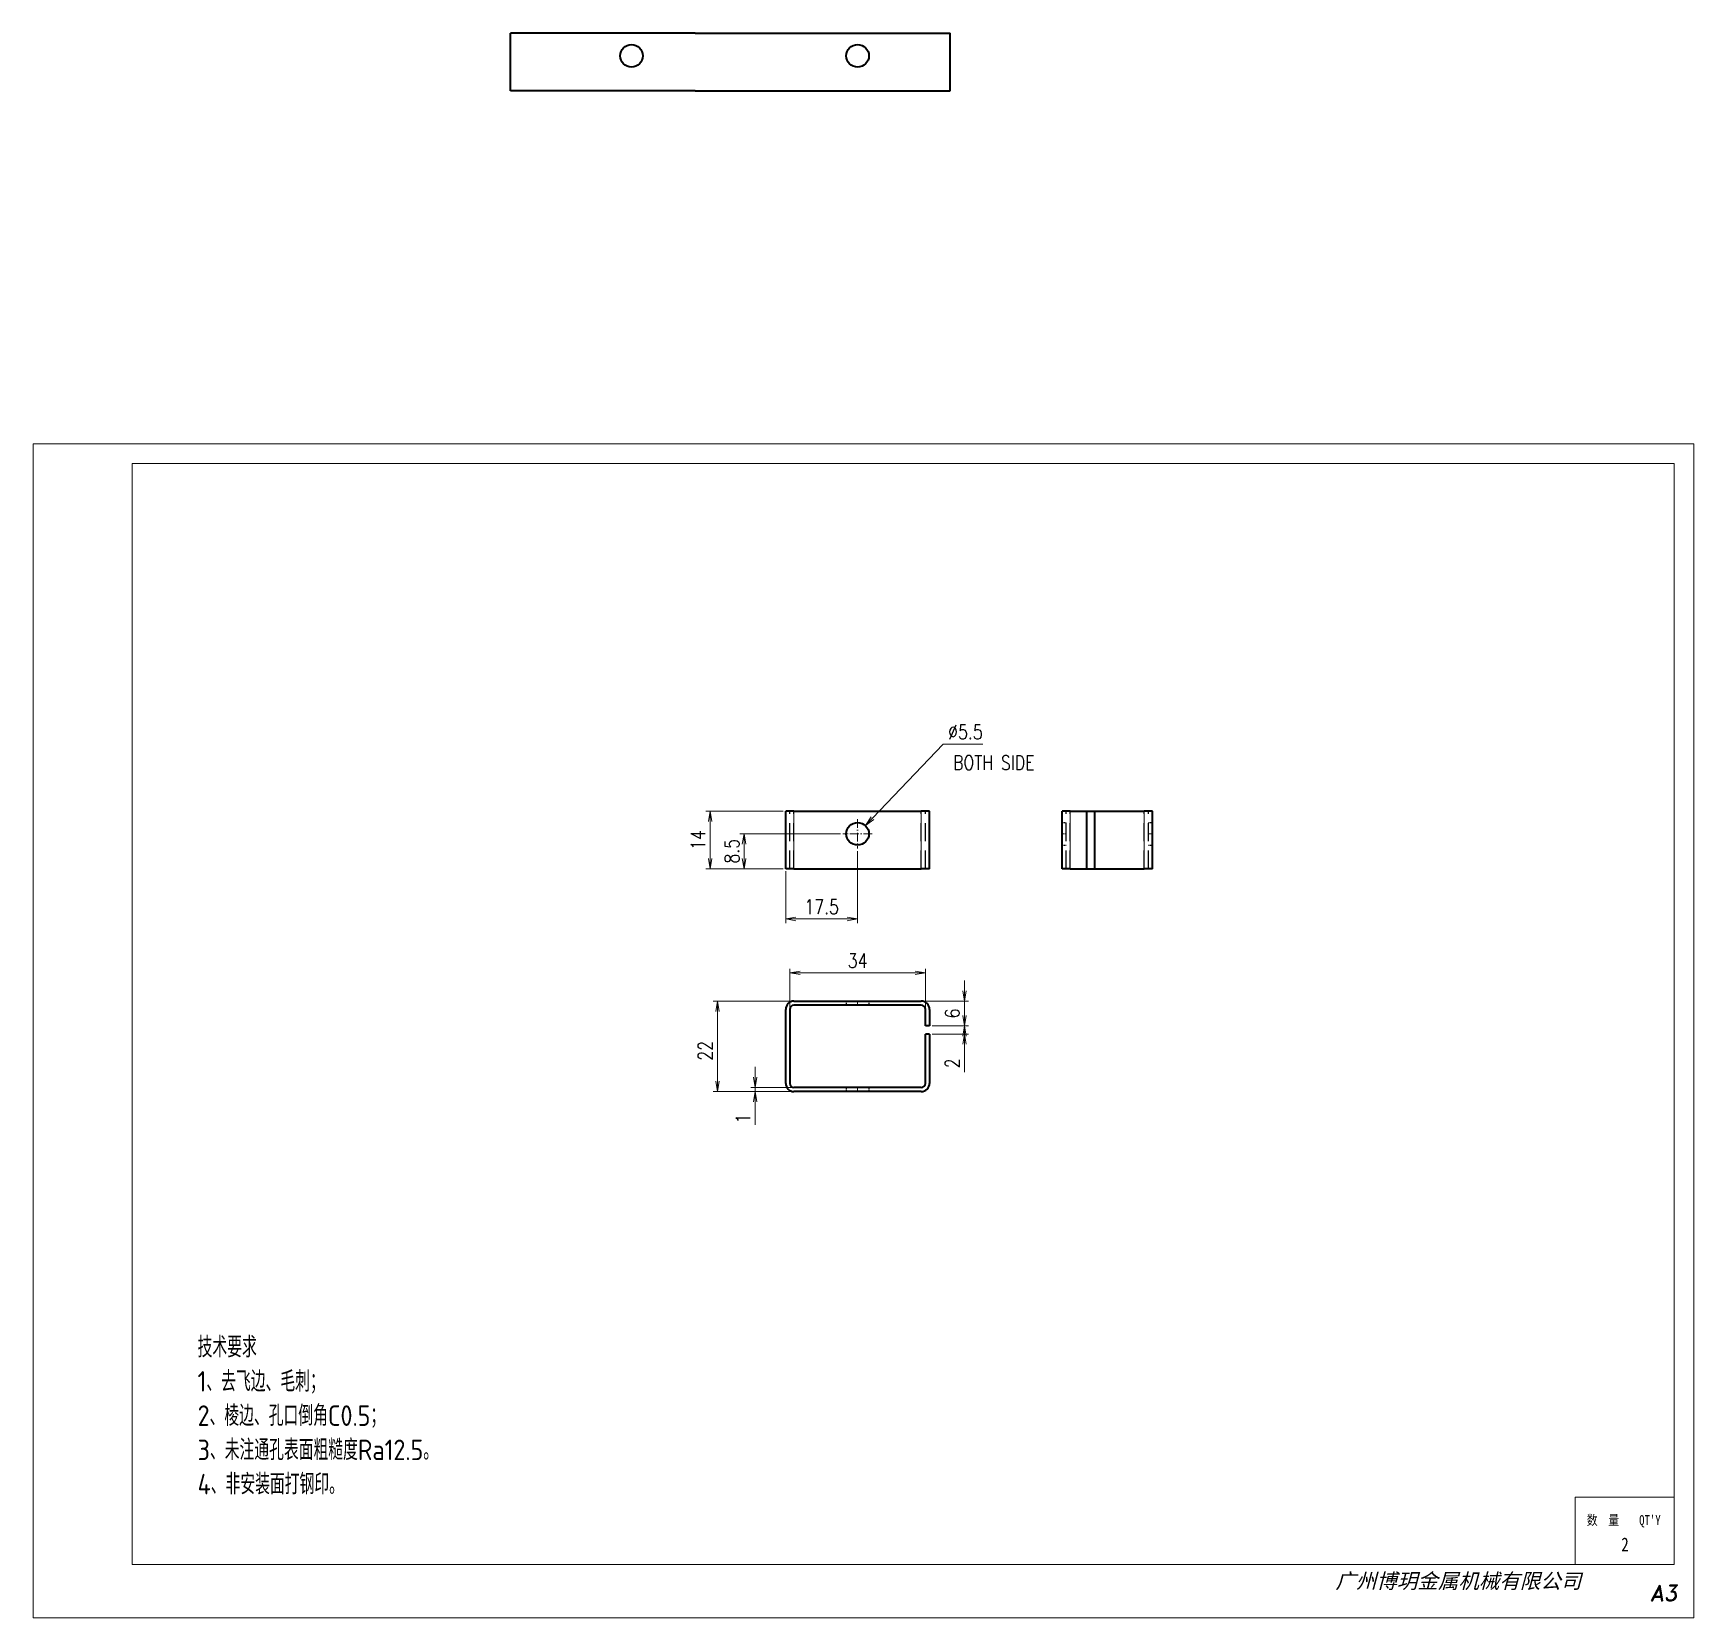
# Model space of a CAD drawing. Header units: millimetres. Extents: x 947 to 8432, y 980 to 2342.
# Drawn here: x 4630 to 5034.1, y 1550 to 1935.6 of the extents above; entities that cross this region are included whole.
import ezdxf
from ezdxf.enums import TextEntityAlignment as Align

# ---------------------------------------------------------------- set-up
doc = ezdxf.new("R2010")
doc.units = ezdxf.units.MM
for name, pattern in [('AM_ISO08W050x2', [9, 6, -0.75, 1.5, -0.75]), ('DASHDOT', [18.5, 12, -3, 0.5, -3]), ('DASHED', [19.05, 12.7, -6.35])]:
    doc.linetypes.add(name, pattern=pattern)
doc.layers.add('DIM', color=3, linetype='Continuous')
doc.layers.add('hidden', color=1, linetype='DASHED')
for name, color, linetype, lineweight in [('DRAWING', 7, 'Continuous', 35), ('中心线', 2, 'AM_ISO08W050x2', 18), ('图框BY', 7, 'Continuous', 0), ('标注线', 3, 'Continuous', 18)]:
    doc.layers.add(name, color=color, linetype=linetype, lineweight=lineweight)
doc.styles.add('DIM', font='romans.shx', dxfattribs={"width": 0.8, "bigfont": 'bigfont.shx'})
doc.styles.add('STYLE1', font='')
doc.styles.add('国标', font='simfang.ttf', dxfattribs={"width": 0.8})
doc.styles.add('机械长仿宋', font='gbenor.shx', dxfattribs={"height": 1, "bigfont": 'gbcbig.shx'})
doc.styles.add('标题字', font='romand.shx', dxfattribs={"oblique": 10, "bigfont": 'bigfont.shx'})
doc.styles.get('STYLE1').set_extended_font_data('SimSun')
doc.dimstyles.new('XR 1-1$0', dxfattribs={"dimtxt": 3.5, "dimasz": 2.5, "dimexe": 1, "dimexo": 0.625, "dimgap": 1.2, "dimtad": 1, "dimzin": 9, "dimdsep": 46, "dimtxsty": 'DIM', "dimblk": 'OPEN', "dimcen": 0, "dimclrd": 8, "dimclre": 8, "dimclrt": 2, "dimazin": 2, "dimtfac": 0.5, "dimtmove": 0, "dimatfit": 3, "dimldrblk": 'OPEN', "dimfxl": 1, "dimtolj": 2, "dimlwd": 18, "dimlwe": 18, "dimarcsym": 0})
doc.dimstyles.new('XR 1-1$3', dxfattribs={"dimtxt": 3.5, "dimasz": 2.5, "dimexe": 1, "dimexo": 0.625, "dimgap": 1.2, "dimtad": 1, "dimtoh": 1, "dimdsep": 46, "dimtxsty": 'DIM', "dimblk": 'OPEN', "dimcen": 0, "dimclrd": 8, "dimclre": 8, "dimclrt": 2, "dimazin": 2, "dimtfac": 0.5, "dimtofl": 0, "dimtmove": 0, "dimatfit": 3, "dimldrblk": 'OPEN', "dimfxl": 1, "dimtolj": 2, "dimlwd": 18, "dimlwe": 18, "dimarcsym": 0})

# ---------------------------------------------------------------- blocks, each defined once
blk = doc.blocks.new('_Open')
at = {"color": 0, "linetype": 'ByBlock', "lineweight": -2}
for p, q in [((-1, 0.17), (0, 0)), ((-1, -0.17), (0, 0)), ((0, 0), (-1, 0))]:
    blk.add_line(p, q, dxfattribs=at)
blk = doc.blocks.new('*D239')
at = {"layer": 'DIM', "color": 8, "lineweight": 18, "transparency": 16777216}
for p, q in [((4805.65, 1681.57), (4805.65, 1684.07)), ((4815.36, 1679.07), (4804.65, 1679.07)), ((4815.18, 1678.07), (4804.65, 1678.07)), ((4805.65, 1679.07), (4805.65, 1678.07)), ((4805.65, 1675.57), (4805.65, 1670))]:
    blk.add_line(p, q, dxfattribs=at)
at = {"layer": 'DIM', "color": 8, "lineweight": 18, "transparency": 16777216, "xscale": 2.5, "yscale": 2.5, "zscale": 2.5}
for p, rotation in [((4805.65, 1679.07), 270), ((4805.65, 1678.07), 90)]:
    blk.add_blockref('_Open', p, dxfattribs=dict(at, rotation=rotation))
at = {"layer": 'DIM', "color": 2, "transparency": 16777216, "insert": (4802.7, 1671.53), "char_height": 3.5, "attachment_point": 5, "rotation": 90, "style": 'DIM'}
blk.add_mtext('\\A2;1', dxfattribs=at)
blk = doc.blocks.new('*D240')
at = {"layer": 'DIM', "color": 8, "lineweight": 18, "transparency": 16777216}
for p, q in [((4812.47, 1746.31), (4793.7, 1746.31)), ((4794.7, 1734.81), (4794.7, 1743.81)), ((4812.47, 1732.31), (4793.7, 1732.31))]:
    blk.add_line(p, q, dxfattribs=at)
at = {"layer": 'DIM', "color": 8, "lineweight": 18, "transparency": 16777216, "xscale": 2.5, "yscale": 2.5, "zscale": 2.5}
for p, rotation in [((4794.7, 1746.31), 90), ((4794.7, 1732.31), 270)]:
    blk.add_blockref('_Open', p, dxfattribs=dict(at, rotation=rotation))
at = {"layer": 'DIM', "color": 2, "transparency": 16777216, "insert": (4791.75, 1739.31), "char_height": 3.5, "attachment_point": 5, "rotation": 90, "style": 'DIM'}
blk.add_mtext('\\A2;14', dxfattribs=at)
blk = doc.blocks.new('*D241')
at = {"layer": 'DIM', "color": 8, "lineweight": 18, "transparency": 16777216}
for p, q in [((4826.39, 1740.81), (4801.96, 1740.81)), ((4802.96, 1738.31), (4802.96, 1734.81)), ((4812.47, 1732.31), (4801.96, 1732.31))]:
    blk.add_line(p, q, dxfattribs=at)
at = {"layer": 'DIM', "color": 8, "lineweight": 18, "transparency": 16777216, "xscale": 2.5, "yscale": 2.5, "zscale": 2.5}
for p, rotation in [((4802.96, 1740.81), 90), ((4802.96, 1732.31), 270)]:
    blk.add_blockref('_Open', p, dxfattribs=dict(at, rotation=rotation))
at = {"layer": 'DIM', "color": 2, "transparency": 16777216, "insert": (4800.01, 1736.56), "char_height": 3.5, "attachment_point": 5, "rotation": 90, "style": 'DIM'}
blk.add_mtext('\\A2;8.5', dxfattribs=at)
blk = doc.blocks.new('*D242')
at = {"layer": 'DIM', "color": 8, "lineweight": 18, "transparency": 16777216}
for p, q in [((4830.59, 1736.61), (4830.59, 1719.07)), ((4813.09, 1731.68), (4813.09, 1719.07)), ((4828.09, 1720.07), (4815.59, 1720.07))]:
    blk.add_line(p, q, dxfattribs=at)
at = {"layer": 'DIM', "color": 8, "lineweight": 18, "transparency": 16777216, "xscale": 2.5, "yscale": 2.5, "zscale": 2.5, "rotation": 180}
blk.add_blockref('_Open', (4813.09, 1720.07), dxfattribs=at)
at = {"layer": 'DIM', "color": 8, "lineweight": 18, "transparency": 16777216, "xscale": 2.5, "yscale": 2.5, "zscale": 2.5}
blk.add_blockref('_Open', (4830.59, 1720.07), dxfattribs=at)
at = {"layer": 'DIM', "color": 2, "transparency": 16777216, "insert": (4821.84, 1723.02), "char_height": 3.5, "attachment_point": 5, "style": 'DIM'}
blk.add_mtext('\\A2;17.5', dxfattribs=at)
blk = doc.blocks.new('*D243')
at = {"layer": 'DIM', "color": 8, "lineweight": 18, "transparency": 16777216}
for p, q in [((4814.47, 1700.07), (4795.48, 1700.07)), ((4796.48, 1680.57), (4796.48, 1697.57)), ((4814.55, 1678.07), (4795.48, 1678.07))]:
    blk.add_line(p, q, dxfattribs=at)
at = {"layer": 'DIM', "color": 8, "lineweight": 18, "transparency": 16777216, "xscale": 2.5, "yscale": 2.5, "zscale": 2.5}
for p, rotation in [((4796.48, 1700.07), 90), ((4796.48, 1678.07), 270)]:
    blk.add_blockref('_Open', p, dxfattribs=dict(at, rotation=rotation))
at = {"layer": 'DIM', "color": 2, "transparency": 16777216, "insert": (4793.53, 1687.99), "char_height": 3.5, "attachment_point": 5, "rotation": 90, "style": 'DIM'}
blk.add_mtext('\\A2;22', dxfattribs=at)
blk = doc.blocks.new('*D244')
at = {"layer": '标注线', "color": 8, "lineweight": 18, "transparency": 16777216}
for p, q in [((4814.09, 1698.69), (4814.09, 1707.97)), ((4816.59, 1706.97), (4844.59, 1706.97)), ((4847.09, 1698.69), (4847.09, 1707.97))]:
    blk.add_line(p, q, dxfattribs=at)
at = {"layer": '标注线', "color": 8, "lineweight": 18, "transparency": 16777216, "xscale": 2.5, "yscale": 2.5, "zscale": 2.5, "rotation": 180}
blk.add_blockref('_Open', (4814.09, 1706.97), dxfattribs=at)
at = {"layer": '标注线', "color": 8, "lineweight": 18, "transparency": 16777216, "xscale": 2.5, "yscale": 2.5, "zscale": 2.5}
blk.add_blockref('_Open', (4847.09, 1706.97), dxfattribs=at)
at = {"layer": '标注线', "color": 2, "transparency": 16777216, "insert": (4830.59, 1709.92), "char_height": 3.5, "attachment_point": 5, "style": 'DIM'}
blk.add_mtext('\\A2;\\A2;34', dxfattribs=at)
blk = doc.blocks.new('*D245')
at = {"layer": 'DIM', "color": 8, "lineweight": 18, "transparency": 16777216}
for p, q in [((4851.43, 1762.65), (4834.22, 1744.61)), ((4861.03, 1762.65), (4851.43, 1762.65))]:
    blk.add_line(p, q, dxfattribs=at)
at = {"layer": 'DIM', "color": 8, "lineweight": 18, "transparency": 16777216, "xscale": 2.5, "yscale": 2.5, "zscale": 2.5, "rotation": 226.3540472996767}
blk.add_blockref('_Open', (4832.49, 1742.8), dxfattribs=at)
at = {"layer": 'DIM', "color": 2, "transparency": 16777216, "insert": (4856.83, 1765.6), "char_height": 3.5, "attachment_point": 5, "style": 'DIM'}
blk.add_mtext('\\A2;∅5.5', dxfattribs=at)
blk = doc.blocks.new('*D246')
at = {"layer": '标注线', "color": 8, "lineweight": 18, "transparency": 16777216}
for p, q in [((4856.61, 1702.57), (4856.61, 1705.07)), ((4846.72, 1700.07), (4857.61, 1700.07)), ((4856.61, 1694.07), (4856.61, 1700.07)), ((4848.72, 1694.07), (4857.61, 1694.07)), ((4856.61, 1691.57), (4856.61, 1689.07))]:
    blk.add_line(p, q, dxfattribs=at)
at = {"layer": '标注线', "color": 8, "lineweight": 18, "transparency": 16777216, "xscale": 2.5, "yscale": 2.5, "zscale": 2.5}
for p, rotation in [((4856.61, 1700.07), 270), ((4856.61, 1694.07), 90)]:
    blk.add_blockref('_Open', p, dxfattribs=dict(at, rotation=rotation))
at = {"layer": '标注线', "color": 2, "transparency": 16777216, "insert": (4853.66, 1697.07), "char_height": 3.5, "attachment_point": 5, "rotation": 90, "style": 'DIM'}
blk.add_mtext('\\A2;6', dxfattribs=at)
blk = doc.blocks.new('*D247')
at = {"layer": '标注线', "color": 8, "lineweight": 18, "transparency": 16777216}
for p, q in [((4856.61, 1696.57), (4856.61, 1699.07)), ((4849.34, 1694.07), (4857.61, 1694.07)), ((4856.61, 1694.07), (4856.61, 1692.07)), ((4848.72, 1692.07), (4857.61, 1692.07)), ((4856.61, 1689.57), (4856.61, 1682.8))]:
    blk.add_line(p, q, dxfattribs=at)
at = {"layer": '标注线', "color": 8, "lineweight": 18, "transparency": 16777216, "xscale": 2.5, "yscale": 2.5, "zscale": 2.5}
for p, rotation in [((4856.61, 1694.07), 270), ((4856.61, 1692.07), 90)]:
    blk.add_blockref('_Open', p, dxfattribs=dict(at, rotation=rotation))
at = {"layer": '标注线', "color": 2, "transparency": 16777216, "insert": (4853.66, 1684.93), "char_height": 3.5, "attachment_point": 5, "rotation": 90, "style": 'DIM'}
blk.add_mtext('\\A2;2', dxfattribs=at)

msp = doc.modelspace()

# ---------------------------------------------------------------- linework, layer by layer
at = {"color": 7, "lineweight": 13, "ltscale": 0.35}
for p, q in [((4815.095, 1732.307), (4815.095, 1746.307)), ((4846.095, 1732.307), (4846.095, 1746.307)), ((4882.335, 1732.307), (4882.335, 1746.307)), ((4900.335, 1732.307), (4900.335, 1746.307))]:
    msp.add_line(p, q, dxfattribs=at)
at = {"layer": 'DRAWING'}
for p, q in [((4791.095, 1935.634), (4746.095, 1935.634)), ((4791.095, 1935.634), (4853.095, 1935.634)), ((4791.095, 1921.634), (4746.095, 1921.634)), ((4791.095, 1921.634), (4853.095, 1921.634)), ((4815.095, 1746.307), (4846.095, 1746.307)), ((4815.095, 1732.307), (4846.095, 1732.307)), ((4815.095, 1700.067), (4846.095, 1700.067)), ((4846.095, 1699.067), (4815.095, 1699.067)), ((4848.095, 1694.067), (4847.095, 1694.067)), ((4848.095, 1692.067), (4847.095, 1692.067)), ((4846.095, 1679.067), (4815.095, 1679.067)), ((4846.095, 1678.067), (4815.095, 1678.067))]:
    msp.add_line(p, q, dxfattribs=at)
at = {"layer": 'DRAWING', "ltscale": 0.35}
for p, q in [((4746.095, 1921.634), (4746.095, 1935.634)), ((4853.095, 1921.634), (4853.095, 1935.634)), ((4813.095, 1732.307), (4813.095, 1746.307)), ((4848.095, 1732.307), (4848.095, 1746.307)), ((4880.335, 1732.307), (4880.335, 1746.307)), ((4886.335, 1732.307), (4886.335, 1746.307)), ((4888.335, 1732.307), (4888.335, 1746.307)), ((4902.335, 1732.307), (4902.335, 1746.307))]:
    msp.add_line(p, q, dxfattribs=at)
at = {"layer": 'DRAWING', "ltscale": 0.05}
for p, q in [((4815.095, 1746.307), (4813.095, 1746.307)), ((4848.095, 1746.307), (4846.095, 1746.307)), ((4882.335, 1746.307), (4880.335, 1746.307)), ((4902.335, 1746.307), (4900.335, 1746.307)), ((4815.095, 1732.307), (4813.095, 1732.307)), ((4848.095, 1732.307), (4846.095, 1732.307)), ((4882.335, 1732.307), (4880.335, 1732.307)), ((4902.335, 1732.307), (4900.335, 1732.307))]:
    msp.add_line(p, q, dxfattribs=at)
at = {"layer": 'DRAWING', "ltscale": 0.45}
for p, q in [((4882.335, 1746.307), (4900.335, 1746.307)), ((4882.335, 1732.307), (4900.335, 1732.307)), ((4813.095, 1680.067), (4813.095, 1698.067)), ((4814.095, 1698.067), (4814.095, 1680.067)), ((4847.095, 1694.067), (4847.095, 1698.067)), ((4848.095, 1698.067), (4848.095, 1694.067)), ((4847.095, 1680.067), (4847.095, 1692.067)), ((4848.095, 1692.067), (4848.095, 1680.067))]:
    msp.add_line(p, q, dxfattribs=at)
at = {"layer": 'DRAWING'}
for centre in [(4775.595, 1930.134), (4830.595, 1930.134), (4830.595, 1740.807)]:
    msp.add_circle(centre, 2.75, dxfattribs=at)
for centre, radius, start, end in [((4815.095, 1698.067), 2, 90, 180), ((4815.095, 1698.067), 1, 90, 180), ((4846.095, 1698.067), 2, 0, 90), ((4846.095, 1698.067), 1, 0, 90), ((4815.095, 1680.067), 2, 180, 270), ((4815.095, 1680.067), 1, 180, 270), ((4846.095, 1680.067), 1, 270, 0), ((4846.095, 1680.067), 2, 270, 0)]:
    msp.add_arc(centre, radius, start, end, dxfattribs=at)
at = {"layer": 'hidden', "linetype": 'DASHED', "ltscale": 0.35}
for p, q in [((4814.095, 1732.307), (4814.095, 1746.307)), ((4815.095, 1732.307), (4815.095, 1746.307)), ((4815.095, 1732.307), (4815.095, 1746.307)), ((4815.095, 1732.307), (4815.095, 1746.307)), ((4846.095, 1732.307), (4846.095, 1746.307)), ((4846.095, 1732.307), (4846.095, 1746.307)), ((4846.095, 1732.307), (4846.095, 1746.307)), ((4847.095, 1732.307), (4847.095, 1746.307)), ((4881.335, 1732.307), (4881.335, 1746.307)), ((4882.335, 1732.307), (4882.335, 1746.307)), ((4882.335, 1732.307), (4882.335, 1746.307)), ((4882.335, 1732.307), (4882.335, 1746.307)), ((4900.335, 1732.307), (4900.335, 1746.307)), ((4900.335, 1732.307), (4900.335, 1746.307)), ((4900.335, 1732.307), (4900.335, 1746.307)), ((4901.335, 1732.307), (4901.335, 1746.307))]:
    msp.add_line(p, q, dxfattribs=at)
at = {"layer": 'hidden', "linetype": 'DASHED', "ltscale": 0.025}
for p, q in [((4880.335, 1743.557), (4881.335, 1743.557)), ((4901.335, 1743.557), (4902.335, 1743.557)), ((4880.335, 1738.057), (4881.335, 1738.057)), ((4901.335, 1738.057), (4902.335, 1738.057)), ((4827.845, 1700.067), (4827.845, 1699.067)), ((4833.345, 1700.067), (4833.345, 1699.067)), ((4827.845, 1679.067), (4827.845, 1678.067)), ((4833.345, 1679.067), (4833.345, 1678.067))]:
    msp.add_line(p, q, dxfattribs=at)
at = {"layer": '中心线', "linetype": 'DASHDOT', "ltscale": 0.17875}
for p, q in [((4830.595, 1744.382), (4830.595, 1737.232)), ((4834.17, 1740.807), (4827.02, 1740.807))]:
    msp.add_line(p, q, dxfattribs=at)
at = {"layer": '中心线', "linetype": 'DASHDOT', "ltscale": 0.03}
for p, q in [((4880.235, 1740.807), (4881.435, 1740.807)), ((4901.235, 1740.807), (4902.435, 1740.807))]:
    msp.add_line(p, q, dxfattribs=at)
at = {"layer": '中心线', "linetype": 'DASHDOT', "ltscale": 0.030015}
for p, q in [((4830.595, 1700.167), (4830.595, 1698.966)), ((4830.595, 1679.167), (4830.595, 1677.966))]:
    msp.add_line(p, q, dxfattribs=at)
at = {"layer": '图框BY'}
msp.add_lwpolyline([(5034.051, 1835.722), (4630, 1835.722), (4630, 1550), (5034.051, 1550)], close=True, dxfattribs=at)
for points in [[(4654.051, 1830.911), (4654.051, 1562.987), (5029.241, 1562.987), (5029.241, 1830.911), (4654.051, 1830.911)], [(5005.19, 1562.987), (5005.19, 1579.342), (5029.241, 1579.342)]]:
    msp.add_lwpolyline(points, dxfattribs=at)

# ---------------------------------------------------------------- texts
at = {"layer": 'DIM', "insert": (4853.819, 1759.889), "char_height": 3.5, "width": 29.70421, "attachment_point": 1, "style": 'DIM'}
msp.add_mtext('{\\Fromans,bigfont|c134;BOTH SIDE}', dxfattribs=at)
at = {"layer": '图框BY', "style": '国标', "width": 0.8}
for s, p in [('数  量', (5008.01, 1572.577)), ("QT'Y ", (5020.76, 1572.577))]:
    msp.add_text(s, height=2.4051, dxfattribs=at).set_placement(p)
msp.add_text('2', height=3.367, dxfattribs=at).set_placement((5017.318, 1566.163), align=Align.CENTER)
at = {"layer": '图框BY', "lineweight": -3, "style": 'STYLE1', "oblique": 15}
msp.add_text('广州博玥金属机械有限公司', height=3.6557, dxfattribs=at).set_placement((4946.861, 1557.147))
at = {"layer": '图框BY', "style": '标题字', "oblique": 10}
msp.add_text('A3', height=3.8481, dxfattribs=at).set_placement((5026.755, 1556.025), align=Align.MIDDLE)
at = {"layer": '标注线', "color": 2, "insert": (4670, 1580), "char_height": 5, "width": 114.82461, "attachment_point": 7, "style": '机械长仿宋'}
msp.add_mtext('\\A2;技术要求\\P1、去飞边、毛刺；\\P2、棱边、孔口倒角C0.5；\\P3、未注通孔表面粗糙度Ra12.5。\\P4、非安装面打钢印。', dxfattribs=at)

# ---------------------------------------------------------------- dimensions: what is measured, and where the dimension line sits
at = {"layer": 'DIM'}
dim = msp.add_diameter_dim_2p(p1=(4828.697, 1738.817), p2=(4832.493, 1742.797), dimstyle='XR 1-1$3', dxfattribs=at)
dim.commit()
dim.dimension.update_dxf_attribs({"geometry": '*D245', "text_midpoint": (4856.833, 1762.654), "dimtype": 163})
for base, p1, p2, picture, middle in [((4794.7, 1746.307), (4813.095, 1732.307), (4813.095, 1746.307), '*D240', (4791.75, 1739.307)), ((4802.961, 1732.307), (4827.02, 1740.807), (4813.095, 1732.307), '*D241', (4800.011, 1736.557)), ((4805.647, 1678.067), (4815.982, 1679.067), (4815.803, 1678.067), '*D239', (4802.697, 1671.533))]:
    dim = msp.add_linear_dim(base=base, p1=p1, p2=p2, angle=90, dimstyle='XR 1-1$0', dxfattribs=at)
    dim.commit()
    dim.dimension.update_dxf_attribs({"geometry": picture, "text_midpoint": middle})
dim = msp.add_linear_dim(base=(4813.095, 1720.071), p1=(4830.595, 1737.232), p2=(4813.095, 1732.307), dimstyle='XR 1-1$0', dxfattribs=at)
dim.commit()
dim.dimension.update_dxf_attribs({"geometry": '*D242', "text_midpoint": (4821.845, 1723.021)})
dim = msp.add_linear_dim(base=(4796.48, 1700.067), p1=(4815.178, 1678.067), p2=(4815.095, 1700.067), angle=90, dimstyle='XR 1-1$0', dxfattribs=at)
dim.commit()
dim.dimension.update_dxf_attribs({"geometry": '*D243', "text_midpoint": (4796.48, 1687.985), "dimtype": 160})
at = {"layer": '标注线'}
dim = msp.add_linear_dim(base=(4847.095, 1706.972), p1=(4814.095, 1698.067), p2=(4847.095, 1698.067), text='\\A2;34', dimstyle='XR 1-1$0', override={"dimtxsty": 'DIM', "dimldrblk": 'Open'}, dxfattribs=at)
dim.commit()
dim.dimension.update_dxf_attribs({"geometry": '*D244', "text_midpoint": (4830.595, 1709.922)})
for base, p1, p2, picture, middle in [((4856.615, 1700.067), (4848.095, 1694.067), (4846.095, 1700.067), '*D246', (4853.665, 1697.067)), ((4856.615, 1692.067), (4848.72, 1694.067), (4848.095, 1692.067), '*D247', (4853.665, 1684.933))]:
    dim = msp.add_linear_dim(base=base, p1=p1, p2=p2, angle=90, dimstyle='XR 1-1$0', dxfattribs=at)
    dim.commit()
    dim.dimension.update_dxf_attribs({"geometry": picture, "text_midpoint": middle})

doc.saveas('drawing.dxf')
